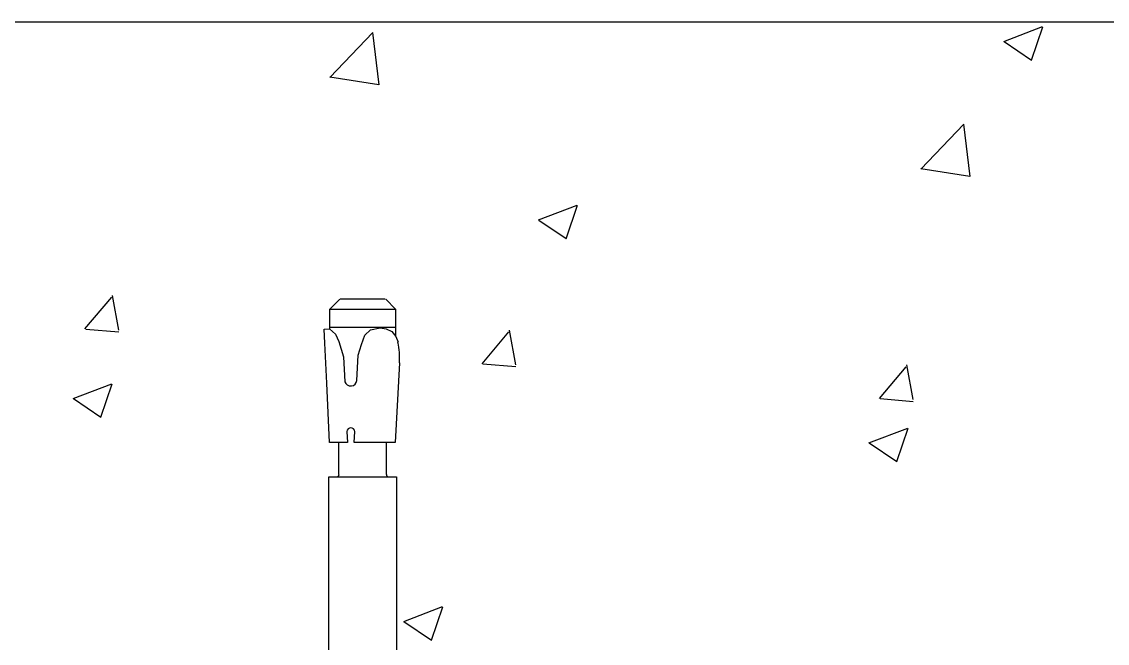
# Model space of a CAD drawing. Header units: millimetres. Extents: x -633009578 to 5705885, y -633235091 to 2571734.
# Drawn here: x 2453533 to 2455981, y 2005429 to 2006831 of the extents above; entities that cross this region are included whole.
import ezdxf

# ---------------------------------------------------------------- set-up
doc = ezdxf.new("R2010")
doc.units = ezdxf.units.MM
doc.header["$LTSCALE"] = 1000
doc.header["$MEASUREMENT"] = 0
doc.layers.get('0').update_dxf_attribs({"color": 9})
doc.layers.add('E-WIRE-系统', color=3, linetype='Continuous')

# ---------------------------------------------------------------- blocks, each defined once
blk = doc.blocks.new('G$CF4FACE3C')
at = {"layer": 'E-WIRE-系统', "color": 4}
for p, q in [((-14892.9, 9365.1), (-5378.4, 9365.1)), ((-9852.9, 9251.6), (-9765, 9343.2)), ((-9752.6, 9236.2), (-9765.1, 9343.4)), ((-8479.1, 9324.9), (-8400.1, 9355.2)), ((-8422.4, 9286.7), (-8399.5, 9354.9)), ((-8478.5, 9324.8), (-8422.4, 9286.9)), ((-9853.2, 9252.7), (-9752.8, 9237.2)), ((-8648.1, 9064.7), (-8560.2, 9156.4)), ((-8547.8, 9049.3), (-8560.3, 9156.5)), ((-8648.4, 9065.9), (-8548, 9050.3)), ((-9427.6, 8960.8), (-9348.6, 8991.1)), ((-9370.9, 8922.6), (-9348, 8990.8)), ((-9427, 8960.7), (-9370.9, 8922.8)), ((-10352, 8738.6), (-10297.6, 8803.4)), ((-10283.1, 8736.2), (-10296.1, 8806.9)), ((-10350.6, 8738.5), (-10283.1, 8732.6)), ((-9542.3, 8667.7), (-9487.9, 8732.6)), ((-9473.4, 8665.3), (-9486.4, 8736.1)), ((-9540.8, 8667.7), (-9473.4, 8661.8)), ((-8732.6, 8596.9), (-8678.1, 8661.7)), ((-8663.6, 8594.5), (-8676.7, 8665.3)), ((-10376.2, 8596.6), (-10297.1, 8627)), ((-10319.5, 8558.5), (-10296.6, 8626.7)), ((-10375.6, 8596.6), (-10319.4, 8558.7)), ((-8731.1, 8596.9), (-8663.6, 8591)), ((-8753.8, 8506.2), (-8674.7, 8536.6)), ((-8697.1, 8468.1), (-8674.2, 8536.3)), ((-8753.2, 8506.2), (-8697, 8468.3)), ((-9702.3, 8142.1), (-9623.3, 8172.5)), ((-9645.6, 8104), (-9622.7, 8172.2)), ((-9701.7, 8142.1), (-9645.6, 8104.2))]:
    blk.add_line(p, q, dxfattribs=at)
at = {"layer": 'E-WIRE-系统'}
for p, q in [((-9832.8, 8799.1), (-9852.9, 8779)), ((-9740, 8799.1), (-9831.7, 8799.1)), ((-9738.9, 8799.1), (-9718.8, 8779)), ((-9852.9, 8738.7), (-9852.9, 8779)), ((-9852.9, 8779), (-9718.8, 8779)), ((-9718.8, 8779), (-9718.8, 8724.3)), ((-9718.8, 8741.7), (-9852.9, 8741.7)), ((-9864.3, 8738.5), (-9853.4, 8739)), ((-9862.9, 8709.7), (-9864.3, 8738.5)), ((-9853.4, 8739), (-9841.5, 8728.3)), ((-9841.5, 8728.3), (-9834.8, 8713.1)), ((-9788.6, 8707.2), (-9781.7, 8725.9)), ((-9781.7, 8725.9), (-9769.8, 8737.1)), ((-9769.8, 8737.1), (-9750.4, 8740.7)), ((-9750.4, 8740.7), (-9737.8, 8739.1)), ((-9737.8, 8739.1), (-9726.5, 8733.2)), ((-9726.5, 8733.2), (-9718.2, 8723.2)), ((-9718.2, 8723.2), (-9713.9, 8711.5)), ((-9859.2, 8628.2), (-9862.9, 8709.7)), ((-9834.8, 8713.1), (-9829.9, 8697.1)), ((-9829.9, 8697.1), (-9825, 8681.6)), ((-9791.7, 8695.9), (-9788.6, 8707.2)), ((-9825, 8681.6), (-9822.3, 8631.1)), ((-9797.7, 8633.7), (-9795, 8684.9)), ((-9795, 8684.9), (-9791.7, 8695.9)), ((-9710.9, 8669.8), (-9719.4, 8507.3)), ((-9853.6, 8507.3), (-9859.2, 8628.2)), ((-9818.3, 8529.8), (-9817.1, 8507.3)), ((-9803, 8507.3), (-9801.9, 8529.8)), ((-9817.1, 8507.3), (-9853.3, 8507.3)), ((-9834.2, 8442), (-9834.2, 8507.3)), ((-9719.4, 8507.3), (-9803, 8507.3)), ((-9737.5, 8442), (-9737.5, 8507.3)), ((-9854.6, 7745.8), (-9854.6, 8436.8)), ((-9854.6, 8436.8), (-9717.1, 8436.8)), ((-9717.1, 8436.8), (-9717.1, 7745.8))]:
    blk.add_line(p, q, dxfattribs=at)
for centre, radius, start, end in [((-9878.3, 8678.6), 167.6, 357, 11.2993), ((-9810.3, 8635), 12.7, 197.8518, 353.8748), ((-9810.1, 8528.5), 8.29, 8.5979, 171.4021), ((-9839.3, 8442), 5.14, 270, 0), ((-9732.4, 8442), 5.14, 180, 270)]:
    blk.add_arc(centre, radius, start, end, dxfattribs=at)

msp = doc.modelspace()

# ---------------------------------------------------------------- block references
at = {"xscale": 1.10592, "yscale": 1.10592, "zscale": 1.10592}
msp.add_blockref('G$CF4FACE3C', (2465124.5, 1996473.9, -46.1), dxfattribs=at)

doc.saveas('drawing.dxf')
